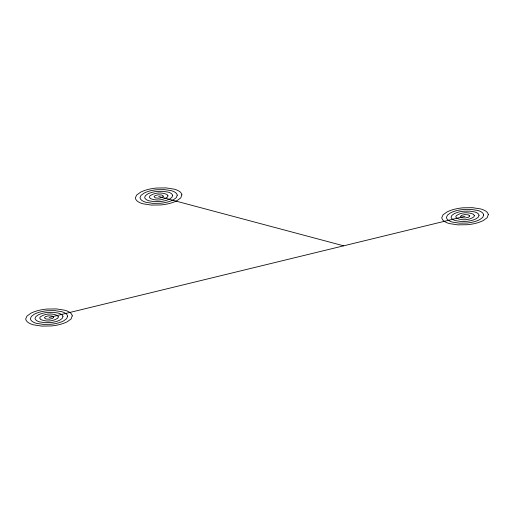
<?xml version="1.0" encoding="UTF-8"?>
<svg xmlns="http://www.w3.org/2000/svg" width="514" height="514" viewBox="0 0 514 514"><rect width="100%" height="100%" fill="white"/><g stroke="black" fill="none" stroke-linecap="round" stroke-linejoin="round"><path stroke-width="0.77" d="M49.048 317.511L465.099 216.272M158.685 196.489L343.66 245.821M53.687 317.177L52.659 318.378L49.466 319.2L45.926 318.969L44.377 317.8L45.438 316.637L48.631 315.814L52.171 316.046L53.687 317.177M58.326 316.842L57.87 318.082C53.058 321.507 46.087 321.867 40.728 319.535L39.706 318.089L40.227 316.932C45.039 313.508 52.01 313.148 57.369 315.48L58.326 316.842M62.965 316.508L62.284 318.365L59.881 320.113A11.597 5.725 -18.3 0 1 55.287 321.758A18.157 8.969 -18.3 0 1 50.308 322.586L44.634 322.663L39.681 321.892A18.157 8.969 -18.3 0 1 36.565 320.543A12.31 6.078 -18.3 0 1 35.042 318.378L35.813 316.65L38.216 314.902A11.597 5.725 -18.3 0 1 42.81 313.257A18.157 8.969 -18.3 0 1 47.789 312.428L53.462 312.351L58.416 313.122A18.157 8.969 -18.3 0 1 61.532 314.472A11.597 5.725 -18.3 0 1 62.965 316.508M67.61 316.181L66.698 318.654L63.492 320.98A15.459 7.633 -18.3 0 1 57.362 323.177A24.209 11.957 -18.3 0 1 50.732 324.276L43.163 324.379L36.558 323.357A24.209 11.957 -18.3 0 1 32.408 321.558A16.416 8.108 -18.3 0 1 30.371 318.667L31.399 316.361L34.605 314.035A15.459 7.633 -18.3 0 1 40.734 311.837A24.209 11.957 -18.3 0 1 47.365 310.739L54.934 310.636L61.539 311.657A24.209 11.957 -18.3 0 1 65.689 313.456A15.459 7.633 -18.3 0 1 67.61 316.181M72.249 315.847L71.105 318.937L67.103 321.848A19.326 9.548 -18.3 0 1 59.444 324.591A30.262 14.951 -18.3 0 1 51.149 325.966L41.685 326.101L33.436 324.816A30.262 14.951 -18.3 0 1 28.244 322.567A20.521 10.132 -18.3 0 1 25.7 318.963L26.991 316.078L30.988 313.167A19.326 9.548 -18.3 0 1 38.653 310.424A30.262 14.951 -18.3 0 1 46.947 309.049L56.405 308.92L64.661 310.199A30.262 14.951 -18.3 0 1 69.853 312.448A19.326 9.548 -18.3 0 1 72.249 315.847M163.33 196.162L162.295 197.363L159.109 198.186L155.562 197.954L154.02 196.785L155.074 195.622L158.267 194.8L161.807 195.031L163.33 196.162M167.969 195.828L167.513 197.068C162.7 200.492 155.723 200.852 150.364 198.52L149.349 197.074L149.863 195.918C154.675 192.493 161.653 192.133 167.005 194.465L167.969 195.828M172.608 195.493L171.92 197.35L169.524 199.098A11.597 5.725 -18.3 0 1 164.923 200.743A18.157 8.969 -18.3 0 1 159.95 201.572L154.271 201.649L149.317 200.878A18.157 8.969 -18.3 0 1 146.207 199.528A12.31 6.078 -18.3 0 1 144.678 197.363L145.449 195.635L147.852 193.887A11.597 5.725 -18.3 0 1 152.452 192.242A18.157 8.969 -18.3 0 1 157.425 191.414L163.105 191.337L168.052 192.107A18.157 8.969 -18.3 0 1 171.168 193.457A11.597 5.725 -18.3 0 1 172.608 195.493M177.246 195.159L176.334 197.639L173.134 199.965A15.459 7.633 -18.3 0 1 167.005 202.163A24.209 11.957 -18.3 0 1 160.368 203.261L152.799 203.364L146.194 202.343A24.209 11.957 -18.3 0 1 142.044 200.544A16.416 8.108 -18.3 0 1 140.007 197.652L141.042 195.346L144.241 193.02A15.459 7.633 -18.3 0 1 150.371 190.822A24.209 11.957 -18.3 0 1 157.008 189.724L164.576 189.621L171.175 190.643A24.209 11.957 -18.3 0 1 175.332 192.442A15.459 7.633 -18.3 0 1 177.246 195.159M181.885 194.832L180.748 197.922L176.745 200.833A19.326 9.548 -18.3 0 1 169.08 203.576A30.262 14.951 -18.3 0 1 160.786 204.951L151.328 205.08L143.072 203.801A30.262 14.951 -18.3 0 1 137.887 201.552A20.521 10.132 -18.3 0 1 135.336 197.941L136.628 195.063L140.63 192.152A19.326 9.548 -18.3 0 1 148.295 189.409A30.262 14.951 -18.3 0 1 156.584 188.034L166.048 187.899L174.304 189.184A30.262 14.951 -18.3 0 1 179.489 191.433A19.326 9.548 -18.3 0 1 181.885 194.832M469.738 215.938L468.71 217.139L465.523 217.962L461.977 217.737L460.428 216.561L461.488 215.405L464.682 214.582L468.222 214.813L469.738 215.938M474.377 215.61L473.927 216.844C469.109 220.275 462.137 220.634 456.779 218.296L455.764 216.85L456.278 215.7C461.09 212.276 468.061 211.909 473.42 214.248L474.377 215.61M479.022 215.276L478.335 217.133L475.932 218.874A11.597 5.725 -18.3 0 1 471.338 220.525A18.157 8.969 -18.3 0 1 466.359 221.348L460.685 221.425L455.732 220.66A18.157 8.969 -18.3 0 1 452.616 219.311A12.31 6.078 -18.3 0 1 451.093 217.146L451.864 215.411L454.267 213.67A11.597 5.725 -18.3 0 1 458.861 212.019A18.157 8.969 -18.3 0 1 463.84 211.196L469.513 211.119L474.467 211.884A18.157 8.969 -18.3 0 1 477.583 213.233A11.597 5.725 -18.3 0 1 479.022 215.276M483.661 214.942L482.749 217.416L479.549 219.741A15.459 7.633 -18.3 0 1 473.413 221.939A24.209 11.957 -18.3 0 1 466.783 223.044L459.214 223.147L452.609 222.119A24.209 11.957 -18.3 0 1 448.459 220.32A16.416 8.108 -18.3 0 1 446.422 217.435L447.45 215.128L450.656 212.802A15.459 7.633 -18.3 0 1 456.785 210.605A24.209 11.957 -18.3 0 1 463.422 209.506L470.991 209.404L477.59 210.425A24.209 11.957 -18.3 0 1 481.74 212.224A15.459 7.633 -18.3 0 1 483.661 214.942M488.3 214.608L487.163 217.705L483.16 220.615A19.326 9.548 -18.3 0 1 475.495 223.359A30.262 14.951 -18.3 0 1 467.2 224.734L457.743 224.862L449.487 223.584A30.262 14.951 -18.3 0 1 444.295 221.335A20.521 10.132 -18.3 0 1 441.751 217.724L443.042 214.839L447.045 211.935A19.326 9.548 -18.3 0 1 454.704 209.185A30.262 14.951 -18.3 0 1 462.998 207.81L472.462 207.682L480.712 208.96A30.262 14.951 -18.3 0 1 485.903 211.209A19.326 9.548 -18.3 0 1 488.3 214.608"/></g></svg>
